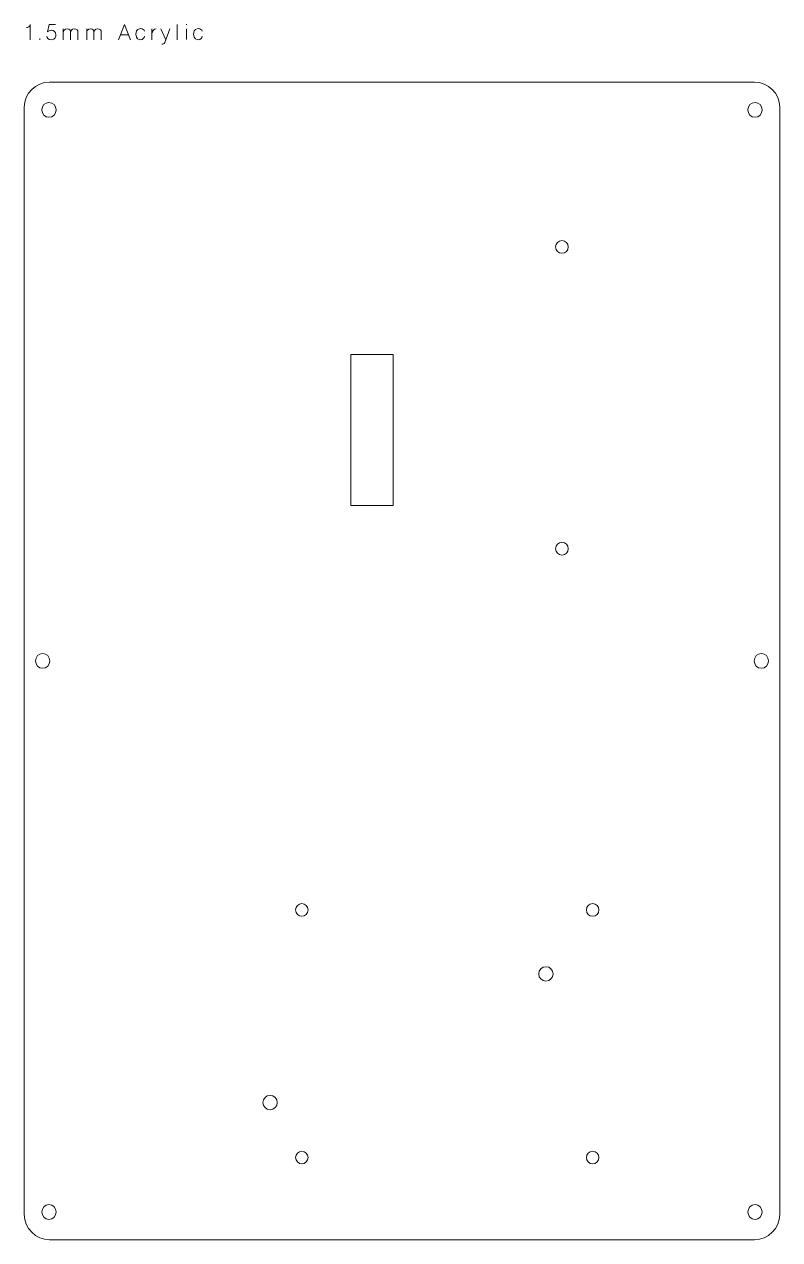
# Model space of a CAD drawing. Header units: inches. Extents: x -20.9 to 23.3, y -6.9 to 3.3.
# Drawn here: x 3.52 to 9.42, y -6.2 to 3.31 of the extents above; entities that cross this region are included whole.
import ezdxf

# ---------------------------------------------------------------- set-up
doc = ezdxf.new("R2010")
doc.units = ezdxf.units.IN
doc.header["$MEASUREMENT"] = 0
doc.layers.add('Layer 1', color=7, linetype='Continuous')

msp = doc.modelspace()

# ---------------------------------------------------------------- linework, layer by layer
at = {"layer": 'Layer 1', "color": 250, "lineweight": 9}
msp.add_lwpolyline([(6.3996, -0.4555), (6.0682, -0.4555), (6.0682, 0.7256), (6.3996, 0.7256), (6.3996, -0.4555)], dxfattribs=at)
at = {"layer": 'Layer 1', "color": 222, "lineweight": 9}
for points, knots in [([(3.5622, 3.1871), (3.5622, 3.1871), (3.5622, 3.3072), (3.5622, 3.3072), (3.5622, 3.2867), (3.5423, 3.2819), (3.5338, 3.2813), (3.5423, 3.2819), (3.5622, 3.2867), (3.5622, 3.3072), (3.5622, 3.3072), (3.5622, 3.1871), (3.5622, 3.1871)], [0, 0, 0, 0, 1, 1, 1, 2, 2, 2, 3, 3, 3, 4, 4, 4, 4]), ([(3.7591, 3.3072), (3.7591, 3.3072), (3.7092, 3.3072), (3.7092, 3.3072), (3.7092, 3.3072), (3.6958, 3.2476), (3.6958, 3.2476), (3.7053, 3.2556), (3.7113, 3.2604), (3.7278, 3.2604), (3.7443, 3.2604), (3.763, 3.2493), (3.763, 3.2259), (3.763, 3.2158), (3.7575, 3.1866), (3.7275, 3.1866), (3.6977, 3.1866), (3.6937, 3.2038), (3.6917, 3.2136), (3.6937, 3.2038), (3.6977, 3.1866), (3.7275, 3.1866), (3.7575, 3.1866), (3.763, 3.2158), (3.763, 3.2259), (3.763, 3.2493), (3.7443, 3.2604), (3.7278, 3.2604), (3.7113, 3.2604), (3.7053, 3.2556), (3.6958, 3.2476), (3.6958, 3.2476), (3.7092, 3.3072), (3.7092, 3.3072), (3.7092, 3.3072), (3.7591, 3.3072), (3.7591, 3.3072)], [0, 0, 0, 0, 1, 1, 1, 2, 2, 2, 3, 3, 3, 4, 4, 4, 5, 5, 5, 6, 6, 6, 7, 7, 7, 8, 8, 8, 9, 9, 9, 10, 10, 10, 11, 11, 11, 12, 12, 12, 12]), ([(3.8771, 3.1871), (3.8771, 3.1871), (3.8771, 3.2504), (3.8771, 3.2504), (3.8771, 3.2581), (3.8721, 3.2724), (3.851, 3.2726), (3.8298, 3.2728), (3.8203, 3.2563), (3.8203, 3.2409), (3.8203, 3.2563), (3.8298, 3.2728), (3.851, 3.2726), (3.8721, 3.2724), (3.8771, 3.2581), (3.8771, 3.2504), (3.8771, 3.2504), (3.8771, 3.1871), (3.8771, 3.1871)], [0, 0, 0, 0, 1, 1, 1, 2, 2, 2, 3, 3, 3, 4, 4, 4, 5, 5, 5, 6, 6, 6, 6]), ([(3.8203, 3.1871), (3.8203, 3.1871), (3.8203, 3.2726), (3.8203, 3.2726), (3.8203, 3.2726), (3.8203, 3.1871), (3.8203, 3.1871)], [0, 0, 0, 0, 1, 1, 1, 2, 2, 2, 2]), ([(3.9344, 3.1871), (3.9344, 3.1871), (3.9344, 3.2504), (3.9344, 3.2504), (3.9344, 3.2581), (3.9271, 3.2724), (3.9059, 3.2726), (3.8848, 3.2728), (3.8771, 3.2563), (3.8771, 3.2409), (3.8771, 3.2563), (3.8848, 3.2728), (3.9059, 3.2726), (3.9271, 3.2724), (3.9344, 3.2581), (3.9344, 3.2504), (3.9344, 3.2504), (3.9344, 3.1871), (3.9344, 3.1871)], [0, 0, 0, 0, 1, 1, 1, 2, 2, 2, 3, 3, 3, 4, 4, 4, 5, 5, 5, 6, 6, 6, 6]), ([(4.0601, 3.1871), (4.0601, 3.1871), (4.0601, 3.2504), (4.0601, 3.2504), (4.0601, 3.2581), (4.0551, 3.2724), (4.034, 3.2726), (4.0128, 3.2728), (4.0033, 3.2563), (4.0033, 3.2409), (4.0033, 3.2563), (4.0128, 3.2728), (4.034, 3.2726), (4.0551, 3.2724), (4.0601, 3.2581), (4.0601, 3.2504), (4.0601, 3.2504), (4.0601, 3.1871), (4.0601, 3.1871)], [0, 0, 0, 0, 1, 1, 1, 2, 2, 2, 3, 3, 3, 4, 4, 4, 5, 5, 5, 6, 6, 6, 6]), ([(4.0033, 3.1871), (4.0033, 3.1871), (4.0033, 3.2726), (4.0033, 3.2726), (4.0033, 3.2726), (4.0033, 3.1871), (4.0033, 3.1871)], [0, 0, 0, 0, 1, 1, 1, 2, 2, 2, 2]), ([(4.1174, 3.1871), (4.1174, 3.1871), (4.1174, 3.2504), (4.1174, 3.2504), (4.1174, 3.2581), (4.1101, 3.2724), (4.0889, 3.2726), (4.0678, 3.2728), (4.0601, 3.2563), (4.0601, 3.2409), (4.0601, 3.2563), (4.0678, 3.2728), (4.0889, 3.2726), (4.1101, 3.2724), (4.1174, 3.2581), (4.1174, 3.2504), (4.1174, 3.2504), (4.1174, 3.1871), (4.1174, 3.1871)], [0, 0, 0, 0, 1, 1, 1, 2, 2, 2, 3, 3, 3, 4, 4, 4, 5, 5, 5, 6, 6, 6, 6]), ([(4.2993, 3.3072), (4.2993, 3.3072), (4.3471, 3.1871), (4.3471, 3.1871), (4.3471, 3.1871), (4.2993, 3.3072), (4.2993, 3.3072), (4.2993, 3.3072), (4.2517, 3.1871), (4.2517, 3.1871), (4.2517, 3.1871), (4.2993, 3.3072), (4.2993, 3.3072)], [0, 0, 0, 0, 1, 1, 1, 2, 2, 2, 3, 3, 3, 4, 4, 4, 4]), ([(4.4556, 3.2143), (4.4551, 3.2003), (4.4401, 3.1871), (4.426, 3.1871), (4.412, 3.1871), (4.3878, 3.1895), (4.3878, 3.2313), (4.3878, 3.2729), (4.4148, 3.2734), (4.4266, 3.2734), (4.4385, 3.2734), (4.4541, 3.2643), (4.4551, 3.2526), (4.4541, 3.2643), (4.4385, 3.2734), (4.4266, 3.2734), (4.4148, 3.2734), (4.3878, 3.2729), (4.3878, 3.2313), (4.3878, 3.1895), (4.412, 3.1871), (4.426, 3.1871), (4.4401, 3.1871), (4.4551, 3.2003), (4.4556, 3.2143)], [0, 0, 0, 0, 1, 1, 1, 2, 2, 2, 3, 3, 3, 4, 4, 4, 5, 5, 5, 6, 6, 6, 7, 7, 7, 8, 8, 8, 8]), ([(4.546, 3.2726), (4.5305, 3.2728), (4.5128, 3.2499), (4.5133, 3.2308), (4.5128, 3.2499), (4.5305, 3.2728), (4.546, 3.2726)], [0, 0, 0, 0, 1, 1, 1, 2, 2, 2, 2]), ([(4.5133, 3.2726), (4.5133, 3.2726), (4.5133, 3.1871), (4.5133, 3.1871), (4.5133, 3.1871), (4.5133, 3.2726), (4.5133, 3.2726)], [0, 0, 0, 0, 1, 1, 1, 2, 2, 2, 2]), ([(4.5843, 3.2721), (4.5843, 3.2721), (4.6215, 3.1866), (4.6215, 3.1866), (4.6215, 3.1866), (4.5843, 3.2721), (4.5843, 3.2721)], [0, 0, 0, 0, 1, 1, 1, 2, 2, 2, 2]), ([(4.5907, 3.1528), (4.6018, 3.1493), (4.6098, 3.1553), (4.6133, 3.1646), (4.6133, 3.1646), (4.653, 3.2714), (4.653, 3.2714), (4.653, 3.2714), (4.6133, 3.1646), (4.6133, 3.1646), (4.6098, 3.1553), (4.6018, 3.1493), (4.5907, 3.1528)], [0, 0, 0, 0, 1, 1, 1, 2, 2, 2, 3, 3, 3, 4, 4, 4, 4]), ([(4.7105, 3.1871), (4.7105, 3.1871), (4.7105, 3.3072), (4.7105, 3.3072), (4.7105, 3.3072), (4.7105, 3.1871), (4.7105, 3.1871)], [0, 0, 0, 0, 1, 1, 1, 2, 2, 2, 2]), ([(4.7841, 3.3074), (4.7841, 3.3074), (4.7841, 3.3044), (4.7841, 3.3044), (4.7841, 3.3044), (4.7841, 3.3074), (4.7841, 3.3074)], [0, 0, 0, 0, 1, 1, 1, 2, 2, 2, 2]), ([(4.7841, 3.2728), (4.7841, 3.2728), (4.7841, 3.1873), (4.7841, 3.1873), (4.7841, 3.187), (4.7841, 3.2728), (4.7841, 3.2728)], [0, 0, 0, 0, 1, 1, 1, 2, 2, 2, 2]), ([(4.8778, 3.1871), (4.8638, 3.1871), (4.8396, 3.1895), (4.8396, 3.2313), (4.8396, 3.2729), (4.8666, 3.2734), (4.8785, 3.2734), (4.8903, 3.2734), (4.9059, 3.2643), (4.907, 3.2526), (4.9059, 3.2643), (4.8903, 3.2734), (4.8785, 3.2734), (4.8666, 3.2734), (4.8396, 3.2729), (4.8396, 3.2313), (4.8396, 3.1895), (4.8638, 3.1871), (4.8778, 3.1871), (4.8919, 3.1871), (4.907, 3.2003), (4.9075, 3.2143), (4.907, 3.2003), (4.8919, 3.1871), (4.8778, 3.1871)], [0, 0, 0, 0, 1, 1, 1, 2, 2, 2, 3, 3, 3, 4, 4, 4, 5, 5, 5, 6, 6, 6, 7, 7, 7, 8, 8, 8, 8]), ([(3.6362, 3.1871), (3.6362, 3.1871), (3.6362, 3.1963), (3.6362, 3.1963), (3.6362, 3.1963), (3.6362, 3.1871), (3.6362, 3.1871)], [0, 0, 0, 0, 1, 1, 1, 2, 2, 2, 2]), ([(4.332, 3.2249), (4.332, 3.2249), (4.2667, 3.2249), (4.2667, 3.2249), (4.2667, 3.2249), (4.332, 3.2249), (4.332, 3.2249)], [0, 0, 0, 0, 1, 1, 1, 2, 2, 2, 2])]:
    msp.add_open_spline(points, degree=3, knots=knots, dxfattribs=at)
at = {"layer": 'Layer 1', "color": 250, "lineweight": 9}
for points, knots in [([(3.7127, -6.1997), (3.6044, -6.1997), (3.5158, -6.1111), (3.5158, -6.0028), (3.5158, -6.0028), (3.5158, 2.6586), (3.5158, 2.6586), (3.5158, 2.7668), (3.6044, 2.8554), (3.7127, 2.8554), (3.7127, 2.8554), (9.2245, 2.8554), (9.2245, 2.8554), (9.3328, 2.8554), (9.4214, 2.7668), (9.4214, 2.6586), (9.4214, 2.6586), (9.4214, -6.0028), (9.4214, -6.0028), (9.4214, -6.1111), (9.3328, -6.1997), (9.2245, -6.1997), (9.2245, -6.1997), (3.7127, -6.1997), (3.7127, -6.1997)], [0, 0, 0, 0, 1, 1, 1, 2, 2, 2, 3, 3, 3, 4, 4, 4, 5, 5, 5, 6, 6, 6, 7, 7, 7, 8, 8, 8, 8]), ([(3.7647, 2.6382), (3.7647, 2.6061), (3.7395, 2.5801), (3.7086, 2.5801), (3.6776, 2.5801), (3.6525, 2.6061), (3.6525, 2.6382), (3.6525, 2.6703), (3.6776, 2.6963), (3.7086, 2.6963), (3.7395, 2.6963), (3.7647, 2.6703), (3.7647, 2.6382)], [0, 0, 0, 0, 1, 1, 1, 2, 2, 2, 3, 3, 3, 4, 4, 4, 4]), ([(9.2847, 2.6382), (9.2847, 2.6061), (9.2596, 2.5801), (9.2286, 2.5801), (9.1977, 2.5801), (9.1725, 2.6061), (9.1725, 2.6382), (9.1725, 2.6703), (9.1977, 2.6963), (9.2286, 2.6963), (9.2596, 2.6963), (9.2847, 2.6703), (9.2847, 2.6382)], [0, 0, 0, 0, 1, 1, 1, 2, 2, 2, 3, 3, 3, 4, 4, 4, 4]), ([(7.7678, 1.566), (7.7678, 1.5389), (7.7458, 1.5168), (7.7186, 1.5168), (7.6914, 1.5168), (7.6694, 1.5389), (7.6694, 1.566), (7.6694, 1.5932), (7.6914, 1.6153), (7.7186, 1.6153), (7.7458, 1.6153), (7.7678, 1.5932), (7.7678, 1.566)], [0, 0, 0, 0, 1, 1, 1, 2, 2, 2, 3, 3, 3, 4, 4, 4, 4]), ([(7.7678, -0.7948), (7.7678, -0.822), (7.7458, -0.844), (7.7186, -0.844), (7.6914, -0.844), (7.6694, -0.822), (7.6694, -0.7948), (7.6694, -0.7676), (7.6914, -0.7456), (7.7186, -0.7456), (7.7458, -0.7456), (7.7678, -0.7676), (7.7678, -0.7948)], [0, 0, 0, 0, 1, 1, 1, 2, 2, 2, 3, 3, 3, 4, 4, 4, 4]), ([(3.7155, -1.6721), (3.7155, -1.7042), (3.6903, -1.7302), (3.6593, -1.7302), (3.6284, -1.7302), (3.6032, -1.7042), (3.6032, -1.6721), (3.6032, -1.6401), (3.6284, -1.6141), (3.6593, -1.6141), (3.6903, -1.6141), (3.7155, -1.6401), (3.7155, -1.6721)], [0, 0, 0, 0, 1, 1, 1, 2, 2, 2, 3, 3, 3, 4, 4, 4, 4]), ([(9.334, -1.6721), (9.334, -1.7042), (9.3088, -1.7302), (9.2779, -1.7302), (9.2469, -1.7302), (9.2218, -1.7042), (9.2218, -1.6721), (9.2218, -1.6401), (9.2469, -1.6141), (9.2779, -1.6141), (9.3088, -1.6141), (9.334, -1.6401), (9.334, -1.6721)], [0, 0, 0, 0, 1, 1, 1, 2, 2, 2, 3, 3, 3, 4, 4, 4, 4]), ([(5.6363, -3.6201), (5.6363, -3.5929), (5.6583, -3.5709), (5.6855, -3.5709), (5.7127, -3.5709), (5.7347, -3.5929), (5.7347, -3.6201), (5.7347, -3.6473), (5.7127, -3.6693), (5.6855, -3.6693), (5.6583, -3.6693), (5.6363, -3.6473), (5.6363, -3.6201)], [0, 0, 0, 0, 1, 1, 1, 2, 2, 2, 3, 3, 3, 4, 4, 4, 4]), ([(7.9099, -3.6201), (7.9099, -3.5929), (7.9319, -3.5709), (7.9591, -3.5709), (7.9863, -3.5709), (8.0083, -3.5929), (8.0083, -3.6201), (8.0083, -3.6473), (7.9863, -3.6693), (7.9591, -3.6693), (7.9319, -3.6693), (7.9099, -3.6473), (7.9099, -3.6201)], [0, 0, 0, 0, 1, 1, 1, 2, 2, 2, 3, 3, 3, 4, 4, 4, 4]), ([(7.5936, -4.1769), (7.5626, -4.1769), (7.5375, -4.1518), (7.5375, -4.1208), (7.5375, -4.0898), (7.5626, -4.0647), (7.5936, -4.0647), (7.6246, -4.0647), (7.6497, -4.0898), (7.6497, -4.1208), (7.6497, -4.1518), (7.6246, -4.1769), (7.5936, -4.1769)], [0, 0, 0, 0, 1, 1, 1, 2, 2, 2, 3, 3, 3, 4, 4, 4, 4]), ([(5.4373, -5.1831), (5.4064, -5.1831), (5.3812, -5.158), (5.3812, -5.127), (5.3812, -5.0961), (5.4064, -5.0709), (5.4373, -5.0709), (5.4683, -5.0709), (5.4934, -5.0961), (5.4934, -5.127), (5.4934, -5.158), (5.4683, -5.1831), (5.4373, -5.1831)], [0, 0, 0, 0, 1, 1, 1, 2, 2, 2, 3, 3, 3, 4, 4, 4, 4]), ([(5.6363, -5.5571), (5.6363, -5.5299), (5.6583, -5.5079), (5.6855, -5.5079), (5.7127, -5.5079), (5.7347, -5.5299), (5.7347, -5.5571), (5.7347, -5.5843), (5.7127, -5.6063), (5.6855, -5.6063), (5.6583, -5.6063), (5.6363, -5.5843), (5.6363, -5.5571)], [0, 0, 0, 0, 1, 1, 1, 2, 2, 2, 3, 3, 3, 4, 4, 4, 4]), ([(7.9099, -5.5571), (7.9099, -5.5299), (7.9319, -5.5079), (7.9591, -5.5079), (7.9863, -5.5079), (8.0083, -5.5299), (8.0083, -5.5571), (8.0083, -5.5843), (7.9863, -5.6063), (7.9591, -5.6063), (7.9319, -5.6063), (7.9099, -5.5843), (7.9099, -5.5571)], [0, 0, 0, 0, 1, 1, 1, 2, 2, 2, 3, 3, 3, 4, 4, 4, 4]), ([(3.7647, -5.9825), (3.7647, -6.0145), (3.7395, -6.0405), (3.7086, -6.0405), (3.6776, -6.0405), (3.6525, -6.0145), (3.6525, -5.9825), (3.6525, -5.9504), (3.6776, -5.9244), (3.7086, -5.9244), (3.7395, -5.9244), (3.7647, -5.9504), (3.7647, -5.9825)], [0, 0, 0, 0, 1, 1, 1, 2, 2, 2, 3, 3, 3, 4, 4, 4, 4]), ([(9.2847, -5.9825), (9.2847, -6.0145), (9.2596, -6.0405), (9.2286, -6.0405), (9.1977, -6.0405), (9.1725, -6.0145), (9.1725, -5.9825), (9.1725, -5.9504), (9.1977, -5.9244), (9.2286, -5.9244), (9.2596, -5.9244), (9.2847, -5.9504), (9.2847, -5.9825)], [0, 0, 0, 0, 1, 1, 1, 2, 2, 2, 3, 3, 3, 4, 4, 4, 4])]:
    msp.add_open_spline(points, degree=3, knots=knots, dxfattribs=at)

doc.saveas('drawing.dxf')
